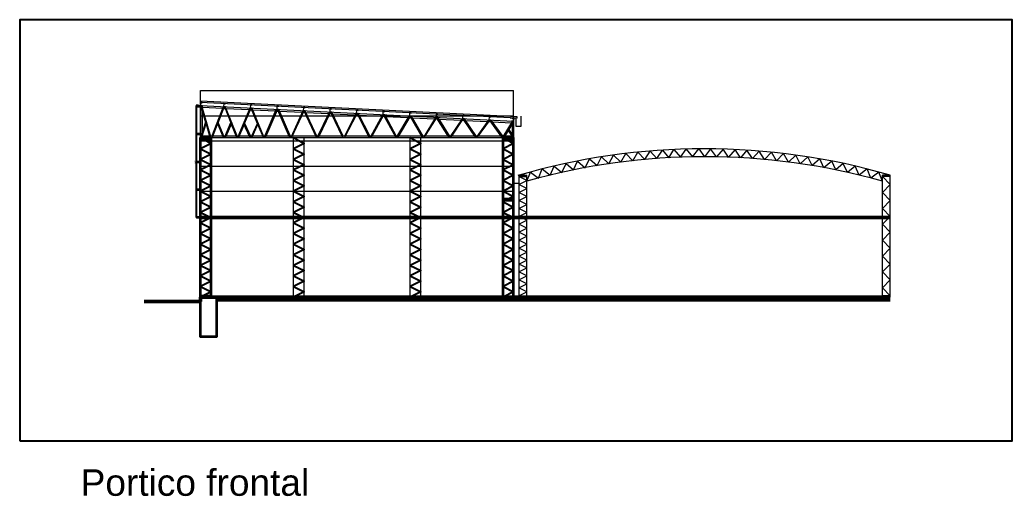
# Model space of a CAD drawing. Header units: millimetres. Extents: x 265 to 853, y -178 to 32.
# Drawn here: x 803.23 to 840.63, y -150.58 to -132.6 of the extents above; entities that cross this region are included whole.
import ezdxf

# ---------------------------------------------------------------- set-up
doc = ezdxf.new("R2010")
doc.units = ezdxf.units.MM
doc.header["$LTSCALE"] = 0.1
doc.header["$MEASUREMENT"] = 0
doc.header["$PDMODE"] = 3
doc.header["$PDSIZE"] = 0.1
doc.linetypes.add('ACAD_ISO10W100', pattern=[18, 12, -3, 0, -3])
doc.linetypes.add('CONTINUA', pattern=[200, 100, 100])
doc.layers.get('DEFPOINTS').update_dxf_attribs({"color": 1})
for name, color, linetype, lineweight in [('00_ARQ_VISTA ATRAS', 5, 'CONTINUA', 20), ('00_CANALETA', 2, 'Continuous', 13), ('00_EST_ANGULARES', 4, 'CONTINUA', 20), ('00_EST_COL_DIAG', 1, 'Continuous', 25), ('00_EST_Columna', 3, 'Continuous', 35), ('00_EST_Correa', 3, 'ACAD_ISO10W100', 20), ('00_EST_Cotas', 6, 'Continuous', 9), ('00_EST_Cubierta', 2, 'Continuous', 9), ('00_EST_FUNDACION', 2, 'Continuous', 35), ('00_EST_Piso', 7, 'Continuous', 50), ('00_EST_TEXTO', 6, 'Continuous', 9), ('00_EST_Viga', 5, 'Continuous', 20), ('00_EST_Viga_Montante', 5, 'Continuous', 20)]:
    doc.layers.add(name, color=color, linetype=linetype, lineweight=lineweight)
doc.layers.add('00_EST_EXISTENTE', color=8, linetype='Continuous', lineweight=20, transparency=0.5)
doc.layers.add('00_EST_NoImprimir', color=1, linetype='Continuous', plot=False)
doc.styles.add('Arial1_50', font='arial.ttf', dxfattribs={"height": 0.05})
doc.dimstyles.new('Cota 1-25-Andres', dxfattribs={"dimtxt": 0.05, "dimasz": 0.03, "dimexe": 0.012, "dimexo": 0.08, "dimgap": 0.025, "dimtad": 1, "dimzin": 0, "dimtxsty": 'Arial1_50', "dimblk1": 'ARCHTICK', "dimblk2": 'ARCHTICK', "dimsah": 1, "dimcen": 0.09, "dimclrd": 256, "dimclre": 256, "dimclrt": 256, "dimazin": 0, "dimtfac": 1, "dimtofl": 0, "dimtmove": 0, "dimatfit": 3, "dimldrblk": 'ARCHTICK', "dimfxl": 1, "dimtolj": 1, "dimtzin": 0, "dimarcsym": 0})

# ---------------------------------------------------------------- blocks, each defined once
blk = doc.blocks.new('_ARCHTICK')
at = {"color": 0, "linetype": 'ByBlock', "const_width": 0.15}
blk.add_lwpolyline([(-0.5, -0.5), (0.5, 0.5)], dxfattribs=at)
blk = doc.blocks.new('*D192')
at = {"layer": '00_EST_Cotas', "lineweight": -2, "transparency": 16777216}
for p, q in [((809.961, -135.84), (809.876, -135.84)), ((809.888, -140.069), (809.888, -135.84)), ((809.961, -140.069), (809.876, -140.069))]:
    blk.add_line(p, q, dxfattribs=at)
at = {"layer": 'DEFPOINTS', "color": 0, "transparency": 16777216}
for p in [(809.888, -135.84), (810.041, -135.84), (810.041, -140.069)]:
    blk.add_point(p, dxfattribs=at)
at = {"layer": '00_EST_Cotas', "lineweight": -2, "transparency": 16777216, "xscale": 0.03, "yscale": 0.03, "zscale": 0.03}
for p, rotation in [((809.888, -135.84), 90), ((809.888, -140.069), 270)]:
    blk.add_blockref('_ARCHTICK', p, dxfattribs=dict(at, rotation=rotation))
at = {"layer": '00_EST_Cotas', "transparency": 16777216, "insert": (809.833, -137.954), "char_height": 0.05, "attachment_point": 5, "rotation": 90, "style": 'Arial1_50'}
blk.add_mtext('\\A1;4,23', dxfattribs=at)

msp = doc.modelspace()

# ---------------------------------------------------------------- linework, layer by layer
at = {"layer": '00_ARQ_VISTA ATRAS'}
for p, q in [((810.041, -143.069), (810.041, -135.269)), ((810.041, -135.269), (821.841, -135.269)), ((821.841, -143.069), (821.841, -135.269)), ((810.041, -136.219), (821.841, -136.219)), ((810.041, -137.169), (821.841, -137.169)), ((813.541, -143.069), (813.541, -137.04)), ((813.941, -143.069), (813.941, -137.04)), ((817.941, -143.069), (817.941, -137.04)), ((818.341, -143.069), (818.341, -137.04)), ((810.041, -138.119), (821.841, -138.119)), ((810.041, -139.069), (821.841, -139.069))]:
    msp.add_line(p, q, dxfattribs=at)
at = {"layer": '00_CANALETA'}
for points in [[(821.708, -136.301), (821.925, -136.315), (821.925, -136.615), (822.125, -136.615), (822.125, -136.236), (822.125, -136.236)], [(822.257, -138.467), (822.041, -138.469), (822.041, -138.781), (821.86, -138.781), (821.86, -138.402), (821.86, -138.402)]]:
    msp.add_lwpolyline(points, dxfattribs=at)
at = {"layer": '00_EST_ANGULARES'}
for p, q in [((810.047, -135.86), (810.083, -135.848)), ((810.047, -135.86), (810.229, -136.475)), ((810.431, -137.021), (810.083, -135.848)), ((810.896, -135.889), (810.451, -137.018)), ((810.701, -136.487), (810.931, -135.904)), ((810.931, -135.904), (810.896, -135.889)), ((810.951, -135.909), (810.986, -135.893)), ((810.951, -135.909), (811.18, -136.487)), ((811.431, -137.018), (810.986, -135.893)), ((811.896, -135.939), (811.451, -137.018)), ((811.701, -136.511), (811.931, -135.955)), ((811.931, -135.955), (811.896, -135.939)), ((811.951, -135.959), (811.985, -135.943)), ((811.951, -135.959), (812.18, -136.512)), ((812.431, -137.018), (811.985, -135.943)), ((812.451, -137.017), (812.896, -135.989)), ((812.931, -136.005), (812.485, -137.033)), ((812.896, -135.989), (812.931, -136.005)), ((812.951, -136.01), (812.985, -135.993)), ((813.396, -137.033), (812.951, -136.01)), ((812.985, -135.993), (813.431, -137.017)), ((813.897, -136.039), (813.451, -137.016)), ((813.485, -137.033), (813.931, -136.056)), ((813.897, -136.039), (813.931, -136.056)), ((813.951, -136.06), (813.985, -136.043)), ((813.951, -136.06), (814.397, -137.033)), ((814.431, -137.016), (813.985, -136.043)), ((814.451, -137.016), (814.897, -136.089)), ((814.931, -136.107), (814.484, -137.033)), ((814.897, -136.089), (814.931, -136.107)), ((814.951, -136.111), (814.984, -136.093)), ((814.951, -136.111), (815.397, -137.033)), ((815.431, -137.016), (814.984, -136.093)), ((815.897, -136.139), (815.451, -137.015)), ((815.931, -136.157), (815.897, -136.139)), ((815.951, -136.162), (815.984, -136.143)), ((815.984, -136.143), (816.431, -137.015)), ((810.231, -136.469), (810.047, -137.021)), ((810.083, -137.033), (810.267, -136.482)), ((810.231, -136.469), (810.267, -136.481)), ((810.698, -136.479), (810.663, -136.494)), ((810.663, -136.494), (810.896, -137.033)), ((810.931, -137.018), (810.698, -136.479)), ((810.951, -137.018), (811.184, -136.479)), ((811.219, -136.494), (810.985, -137.033)), ((811.184, -136.479), (811.219, -136.494)), ((811.698, -136.503), (811.663, -136.518)), ((811.896, -137.033), (811.663, -136.518)), ((811.698, -136.503), (811.931, -137.018)), ((812.184, -136.503), (811.951, -137.018)), ((811.985, -137.033), (812.218, -136.518)), ((812.184, -136.503), (812.218, -136.518)), ((815.484, -137.033), (815.931, -136.157)), ((816.397, -137.033), (815.951, -136.162)), ((816.898, -136.189), (816.451, -137.014)), ((816.484, -137.033), (816.931, -136.208)), ((816.931, -136.208), (816.898, -136.189)), ((816.951, -136.212), (816.984, -136.193)), ((817.398, -137.033), (816.951, -136.212)), ((816.984, -136.193), (817.431, -137.014)), ((817.441, -137.013), (817.898, -136.239)), ((817.931, -136.259), (817.473, -137.033)), ((817.898, -136.239), (817.931, -136.259)), ((817.951, -136.263), (817.983, -136.243)), ((818.398, -137.033), (817.951, -136.263)), ((817.983, -136.243), (818.431, -137.013)), ((818.899, -136.289), (818.451, -137.012)), ((818.482, -137.033), (818.931, -136.31)), ((818.931, -136.31), (818.899, -136.289)), ((818.951, -136.314), (818.982, -136.293)), ((819.399, -137.033), (818.951, -136.314)), ((818.982, -136.293), (819.431, -137.012)), ((819.9, -136.339), (819.451, -137.011)), ((819.482, -137.033), (819.931, -136.361)), ((819.9, -136.339), (819.931, -136.361)), ((819.951, -136.365), (819.982, -136.343)), ((820.4, -137.033), (819.951, -136.365)), ((819.982, -136.343), (820.431, -137.011)), ((820.9, -136.389), (820.451, -137.01)), ((820.481, -137.033), (820.931, -136.412)), ((820.931, -136.412), (820.9, -136.389)), ((820.951, -136.416), (820.981, -136.393)), ((821.4, -137.033), (820.951, -136.416)), ((820.981, -136.393), (821.431, -137.01)), ((821.451, -137.012), (821.802, -136.434)), ((821.834, -136.455), (821.658, -136.744)), ((821.834, -136.455), (821.802, -136.434)), ((810.248, -136.539), (810.395, -137.033)), ((810.486, -137.033), (810.681, -136.537)), ((811.2, -136.537), (811.396, -137.033)), ((811.485, -137.033), (811.681, -136.559)), ((812.2, -136.56), (812.396, -137.033)), ((821.636, -136.78), (821.483, -137.033)), ((821.617, -136.75), (821.649, -136.729)), ((821.617, -136.75), (821.802, -137.033)), ((821.649, -136.729), (821.834, -137.012)), ((810.083, -137.033), (810.047, -137.021)), ((810.395, -137.033), (810.431, -137.021)), ((810.451, -137.018), (810.486, -137.033)), ((810.931, -137.018), (810.896, -137.033)), ((810.951, -137.018), (810.986, -137.033)), ((811.396, -137.033), (811.431, -137.018)), ((811.485, -137.033), (811.451, -137.018)), ((811.931, -137.018), (811.896, -137.033)), ((811.951, -137.018), (811.985, -137.033)), ((812.396, -137.033), (812.431, -137.018)), ((812.451, -137.017), (812.485, -137.033)), ((813.396, -137.033), (813.431, -137.017)), ((813.485, -137.033), (813.451, -137.016)), ((814.397, -137.033), (814.431, -137.016)), ((814.451, -137.016), (814.484, -137.033)), ((815.397, -137.033), (815.431, -137.016)), ((815.451, -137.015), (815.484, -137.033)), ((816.397, -137.033), (816.431, -137.015)), ((816.451, -137.014), (816.484, -137.033)), ((817.398, -137.033), (817.431, -137.014)), ((817.441, -137.013), (817.473, -137.033)), ((818.398, -137.033), (818.431, -137.013)), ((818.451, -137.012), (818.482, -137.033)), ((819.399, -137.033), (819.431, -137.012)), ((819.451, -137.011), (819.482, -137.033)), ((820.4, -137.033), (820.431, -137.011)), ((820.451, -137.01), (820.481, -137.033)), ((821.4, -137.033), (821.431, -137.01)), ((821.483, -137.033), (821.451, -137.012)), ((821.802, -137.033), (821.834, -137.012))]:
    msp.add_line(p, q, dxfattribs=at)
at = {"layer": '00_EST_COL_DIAG'}
for points in [[(810.041, -137.04), (810.441, -137.269), (810.041, -137.469), (810.441, -137.669), (810.041, -137.869), (810.441, -138.069), (810.041, -138.269), (810.441, -138.469), (810.041, -138.669), (810.441, -138.869), (810.041, -139.069), (810.441, -139.269), (810.041, -139.469), (810.441, -139.669), (810.041, -139.869), (810.441, -140.069), (810.041, -140.269), (810.441, -140.469), (810.041, -140.669), (810.441, -140.869), (810.041, -141.069), (810.441, -141.269), (810.041, -141.469), (810.441, -141.669), (810.041, -141.869), (810.441, -142.069), (810.041, -142.269), (810.441, -142.469), (810.041, -142.669), (810.441, -142.869), (810.041, -143.069)], [(813.541, -137.04), (813.941, -137.269), (813.541, -137.469), (813.941, -137.669), (813.541, -137.869), (813.941, -138.069), (813.541, -138.269), (813.941, -138.469), (813.541, -138.669), (813.941, -138.869), (813.541, -139.069), (813.941, -139.269), (813.541, -139.469), (813.941, -139.669), (813.541, -139.869), (813.941, -140.069), (813.541, -140.269), (813.941, -140.469), (813.541, -140.669), (813.941, -140.869), (813.541, -141.069), (813.941, -141.269), (813.541, -141.469), (813.941, -141.669), (813.541, -141.869), (813.941, -142.069), (813.541, -142.269), (813.941, -142.469), (813.541, -142.669), (813.941, -142.869), (813.541, -143.069)], [(817.941, -137.04), (818.341, -137.269), (817.941, -137.469), (818.341, -137.669), (817.941, -137.869), (818.341, -138.069), (817.941, -138.269), (818.341, -138.469), (817.941, -138.669), (818.341, -138.869), (817.941, -139.069), (818.341, -139.269), (817.941, -139.469), (818.341, -139.669), (817.941, -139.869), (818.341, -140.069), (817.941, -140.269), (818.341, -140.469), (817.941, -140.669), (818.341, -140.869), (817.941, -141.069), (818.341, -141.269), (817.941, -141.469), (818.341, -141.669), (817.941, -141.869), (818.341, -142.069), (817.941, -142.269), (818.341, -142.469), (817.941, -142.669), (818.341, -142.869), (817.941, -143.069)], [(821.441, -137.04), (821.841, -137.269), (821.441, -137.469), (821.841, -137.669), (821.441, -137.869), (821.841, -138.069), (821.441, -138.269), (821.841, -138.469), (821.441, -138.669), (821.841, -138.869), (821.441, -139.069), (821.841, -139.269), (821.441, -139.469), (821.841, -139.669), (821.441, -139.869), (821.841, -140.069), (821.441, -140.269), (821.841, -140.469), (821.441, -140.669), (821.841, -140.869), (821.441, -141.069), (821.841, -141.269), (821.441, -141.469), (821.841, -141.669), (821.441, -141.869), (821.841, -142.069), (821.441, -142.269), (821.841, -142.469), (821.441, -142.669), (821.841, -142.869), (821.441, -143.069)]]:
    msp.add_lwpolyline(points, dxfattribs=at)
at = {"layer": '00_EST_Columna'}
for p, q in [((810.041, -135.869), (809.888, -135.869)), ((810.041, -136.919), (809.888, -136.919)), ((810.041, -143.069), (810.041, -137.04)), ((810.041, -137.04), (810.441, -137.04)), ((810.041, -137.091), (810.441, -137.091)), ((810.441, -143.069), (810.441, -137.04)), ((821.441, -143.069), (821.441, -137.04)), ((821.441, -137.04), (821.841, -137.04)), ((821.441, -137.091), (821.841, -137.091)), ((821.841, -143.069), (821.841, -137.04)), ((810.041, -137.969), (809.888, -137.969)), ((810.041, -139.019), (809.888, -139.019)), ((821.841, -139.368), (821.441, -139.368)), ((821.841, -139.419), (821.441, -139.419)), ((810.041, -140.069), (809.888, -140.069)), ((810.041, -143.018), (810.441, -143.018)), ((810.041, -143.069), (810.441, -143.069))]:
    msp.add_line(p, q, dxfattribs=at)
at = {"layer": '00_EST_Correa'}
for points in [[(810.105, -135.743), (810.106, -135.723), (810.046, -135.72), (810.041, -135.84), (810.101, -135.843), (810.102, -135.823)], [(810.975, -135.786), (810.976, -135.766), (810.917, -135.763), (810.911, -135.883), (810.971, -135.886), (810.972, -135.866)], [(811.975, -135.836), (811.976, -135.816), (811.917, -135.813), (811.911, -135.933), (811.971, -135.936), (811.972, -135.916)], [(812.975, -135.886), (812.976, -135.866), (812.917, -135.863), (812.911, -135.983), (812.971, -135.986), (812.972, -135.966)], [(813.975, -135.936), (813.976, -135.916), (813.917, -135.913), (813.911, -136.033), (813.971, -136.036), (813.972, -136.016)], [(814.975, -135.986), (814.976, -135.966), (814.917, -135.963), (814.911, -136.083), (814.971, -136.086), (814.972, -136.066)], [(815.975, -136.036), (815.976, -136.016), (815.917, -136.013), (815.911, -136.133), (815.971, -136.136), (815.972, -136.116)], [(816.975, -136.086), (816.976, -136.066), (816.917, -136.063), (816.911, -136.183), (816.971, -136.186), (816.972, -136.166)], [(817.975, -136.136), (817.976, -136.116), (817.917, -136.113), (817.911, -136.233), (817.971, -136.236), (817.972, -136.216)], [(818.975, -136.186), (818.976, -136.166), (818.917, -136.163), (818.911, -136.283), (818.971, -136.286), (818.972, -136.266)], [(819.975, -136.236), (819.976, -136.216), (819.917, -136.213), (819.911, -136.333), (819.971, -136.336), (819.972, -136.316)], [(820.975, -136.286), (820.976, -136.266), (820.917, -136.263), (820.911, -136.383), (820.971, -136.386), (820.972, -136.366)], [(821.786, -136.327), (821.787, -136.307), (821.846, -136.31), (821.841, -136.43), (821.781, -136.427), (821.782, -136.407)]]:
    msp.add_lwpolyline(points, dxfattribs=at)
at = {"layer": '00_EST_Cubierta'}
for p, q in [((810.041, -135.716), (810.043, -135.666)), ((821.976, -136.316), (810.041, -135.716)), ((821.978, -136.266), (810.043, -135.666)), ((821.976, -136.316), (821.978, -136.266))]:
    msp.add_line(p, q, dxfattribs=at)
at = {"layer": '00_EST_EXISTENTE'}
for p, q in [((822.041, -138.469), (822.339, -138.469)), ((822.041, -138.469), (822.041, -143.069)), ((822.041, -138.519), (822.339, -138.519)), ((822.341, -143.069), (822.341, -138.469)), ((835.741, -143.069), (835.741, -138.469)), ((836.041, -138.469), (835.742, -138.469)), ((836.041, -138.519), (835.742, -138.519)), ((836.041, -143.069), (836.041, -138.469)), ((822.041, -143.019), (822.339, -143.019)), ((822.042, -143.069), (822.341, -143.069)), ((836.039, -143.069), (835.741, -143.069)), ((836.041, -143.019), (835.742, -143.019))]:
    msp.add_line(p, q, dxfattribs=at)
for points in [[(822.342, -138.695), (822.477, -138.347), (822.779, -138.576), (822.923, -138.23), (823.217, -138.466), (823.37, -138.121), (823.658, -138.363), (823.818, -138.021), (824.1, -138.268), (824.253, -137.932), (824.544, -138.182), (824.703, -137.848), (824.99, -138.104), (825.154, -137.773), (825.436, -138.034), (825.609, -137.706), (825.885, -137.972), (826.068, -137.647), (826.334, -137.918), (826.527, -137.596), (826.784, -137.872), (826.983, -137.554), (827.234, -137.835), (827.448, -137.52), (827.686, -137.806), (827.886, -137.496), (828.138, -137.786), (828.35, -137.479), (828.59, -137.773), (828.821, -137.47), (829.042, -137.769)], [(835.742, -138.695), (835.608, -138.347), (835.306, -138.576), (835.162, -138.23), (834.867, -138.466), (834.715, -138.121), (834.427, -138.363), (834.267, -138.021), (833.984, -138.268), (833.831, -137.932), (833.54, -138.182), (833.381, -137.848), (833.095, -138.104), (832.93, -137.773), (832.648, -138.034), (832.476, -137.706), (832.2, -137.972), (832.017, -137.647), (831.751, -137.918), (831.558, -137.596), (831.301, -137.872), (831.102, -137.554), (830.85, -137.835), (830.637, -137.52), (830.399, -137.806), (830.198, -137.496), (829.947, -137.786), (829.735, -137.479), (829.495, -137.773), (829.263, -137.47), (829.042, -137.769)], [(822.042, -143.019), (822.339, -142.869), (822.041, -142.719), (822.339, -142.569), (822.041, -142.419), (822.339, -142.269), (822.041, -142.119), (822.339, -141.969), (822.042, -141.819), (822.339, -141.669), (822.041, -141.519), (822.339, -141.369), (822.042, -141.219), (822.339, -141.069), (822.041, -140.919), (822.339, -140.769), (822.041, -140.619), (822.339, -140.469), (822.041, -140.319), (822.339, -140.169), (822.041, -140.019), (822.339, -139.869), (822.041, -139.719), (822.339, -139.569), (822.041, -139.419), (822.339, -139.269), (822.041, -139.119), (822.339, -138.969), (822.041, -138.819), (822.341, -138.669), (822.042, -138.519)], [(836.041, -143.019), (835.742, -142.719), (836.041, -142.419), (835.742, -142.119), (836.041, -141.819), (835.742, -141.519), (836.041, -141.219), (835.742, -140.919), (836.041, -140.619), (835.742, -140.319), (836.041, -140.019), (835.742, -139.719), (836.041, -139.419), (835.742, -139.119), (836.041, -138.819), (835.742, -138.519)]]:
    msp.add_lwpolyline(points, dxfattribs=at)
for radius, start, end in [(25, 73.7398, 106.3551), (24.7, 74.261, 105.739)]:
    msp.add_arc((829.041, -162.469), radius, start, end, dxfattribs=at)
at = {"layer": '00_EST_FUNDACION'}
msp.add_lwpolyline([(810.041, -143.069), (810.641, -143.069), (810.641, -144.569), (810.041, -144.569)], close=True, dxfattribs=at)
at = {"layer": '00_EST_NoImprimir'}
msp.add_lwpolyline([(803.229, -148.488), (840.633, -148.488), (840.633, -132.601), (803.229, -132.601)], close=True, dxfattribs=at)
at = {"layer": '00_EST_Piso'}
for p, q in [((810.041, -140.069), (836.041, -140.069)), ((807.909, -143.239), (810.041, -143.239)), ((810.041, -143.069), (810.041, -143.239)), ((810.041, -143.069), (836.041, -143.069)), ((810.641, -143.169), (836.041, -143.169))]:
    msp.add_line(p, q, dxfattribs=at)
at = {"layer": '00_EST_Viga'}
for p, q in [((810.038, -135.9), (810.041, -135.9)), ((810.041, -135.84), (821.841, -136.43)), ((810.101, -135.903), (810.875, -135.942)), ((810.915, -135.944), (810.966, -135.946)), ((811.008, -135.948), (811.874, -135.992)), ((811.915, -135.994), (811.966, -135.996)), ((812.008, -135.998), (812.873, -136.041)), ((812.914, -136.043), (812.967, -136.046)), ((813.009, -136.048), (813.873, -136.091)), ((813.914, -136.093), (813.967, -136.096)), ((814.01, -136.098), (814.872, -136.141)), ((814.913, -136.143), (814.968, -136.146)), ((815.011, -136.148), (815.871, -136.191)), ((815.912, -136.193), (815.968, -136.196)), ((816.012, -136.198), (816.87, -136.241)), ((816.912, -136.243), (816.969, -136.246)), ((817.014, -136.248), (817.867, -136.291)), ((817.91, -136.293), (817.97, -136.296)), ((818.015, -136.298), (818.867, -136.341)), ((818.91, -136.343), (818.971, -136.346)), ((819.017, -136.349), (819.865, -136.391)), ((819.909, -136.393), (819.972, -136.396)), ((820.019, -136.399), (820.863, -136.441)), ((820.908, -136.443), (820.973, -136.446)), ((821.022, -136.449), (821.771, -136.486)), ((810.041, -137.04), (821.841, -137.04)), ((810.101, -136.98), (810.379, -136.98)), ((810.418, -136.98), (810.466, -136.98)), ((810.507, -136.98), (810.873, -136.98)), ((810.914, -136.98), (810.967, -136.98)), ((811.008, -136.98), (811.375, -136.98)), ((811.415, -136.98), (811.466, -136.98)), ((811.508, -136.98), (811.872, -136.98)), ((811.914, -136.98), (811.968, -136.98)), ((812.01, -136.98), (812.374, -136.98)), ((812.415, -136.98), (812.467, -136.98)), ((812.508, -136.98), (813.373, -136.98)), ((813.414, -136.98), (813.467, -136.98)), ((813.509, -136.98), (814.372, -136.98)), ((814.414, -136.98), (814.468, -136.98)), ((814.51, -136.98), (815.371, -136.98)), ((815.413, -136.98), (815.469, -136.98)), ((815.511, -136.98), (816.37, -136.98)), ((816.413, -136.98), (816.469, -136.98)), ((816.513, -136.98), (817.369, -136.98)), ((817.412, -136.98), (817.46, -136.98)), ((817.505, -136.98), (818.367, -136.98)), ((818.411, -136.98), (818.471, -136.98)), ((818.516, -136.98), (819.366, -136.98)), ((819.41, -136.98), (819.472, -136.98)), ((819.518, -136.98), (820.364, -136.98)), ((820.409, -136.98), (820.473, -136.98)), ((820.52, -136.98), (821.361, -136.98)), ((821.408, -136.98), (821.471, -136.98)), ((821.515, -136.98), (821.767, -136.98))]:
    msp.add_line(p, q, dxfattribs=at)
at = {"layer": '00_EST_Viga_Montante'}
for p, q in [((810.041, -135.84), (810.041, -137.04)), ((810.101, -135.843), (810.101, -135.907)), ((810.101, -136.041), (810.101, -136.86)), ((821.781, -136.43), (821.781, -136.47)), ((821.841, -136.43), (821.841, -137.04)), ((821.781, -136.543), (821.781, -136.931)), ((810.101, -136.98), (810.101, -137.04)), ((821.781, -137), (821.781, -137.04))]:
    msp.add_line(p, q, dxfattribs=at)

# ---------------------------------------------------------------- texts
at = {"layer": '00_EST_TEXTO', "insert": (805.52, -149.568), "char_height": 1, "attachment_point": 1, "style": 'Arial1_50'}
msp.add_mtext_dynamic_manual_height_columns('Portico frontal', width=15.00094, gutter_width=0.25, heights=[0], dxfattribs=at)

# ---------------------------------------------------------------- dimensions: what is measured, and where the dimension line sits
at = {"layer": '00_EST_Cotas'}
dim = msp.add_linear_dim(base=(809.888, -135.84), p1=(810.041, -140.069), p2=(810.041, -135.84), angle=90, dimstyle='Cota 1-25-Andres', dxfattribs=at)
dim.commit()
dim.dimension.update_dxf_attribs({"geometry": '*D192', "text_midpoint": (809.833, -137.954)})

doc.saveas('drawing.dxf')
